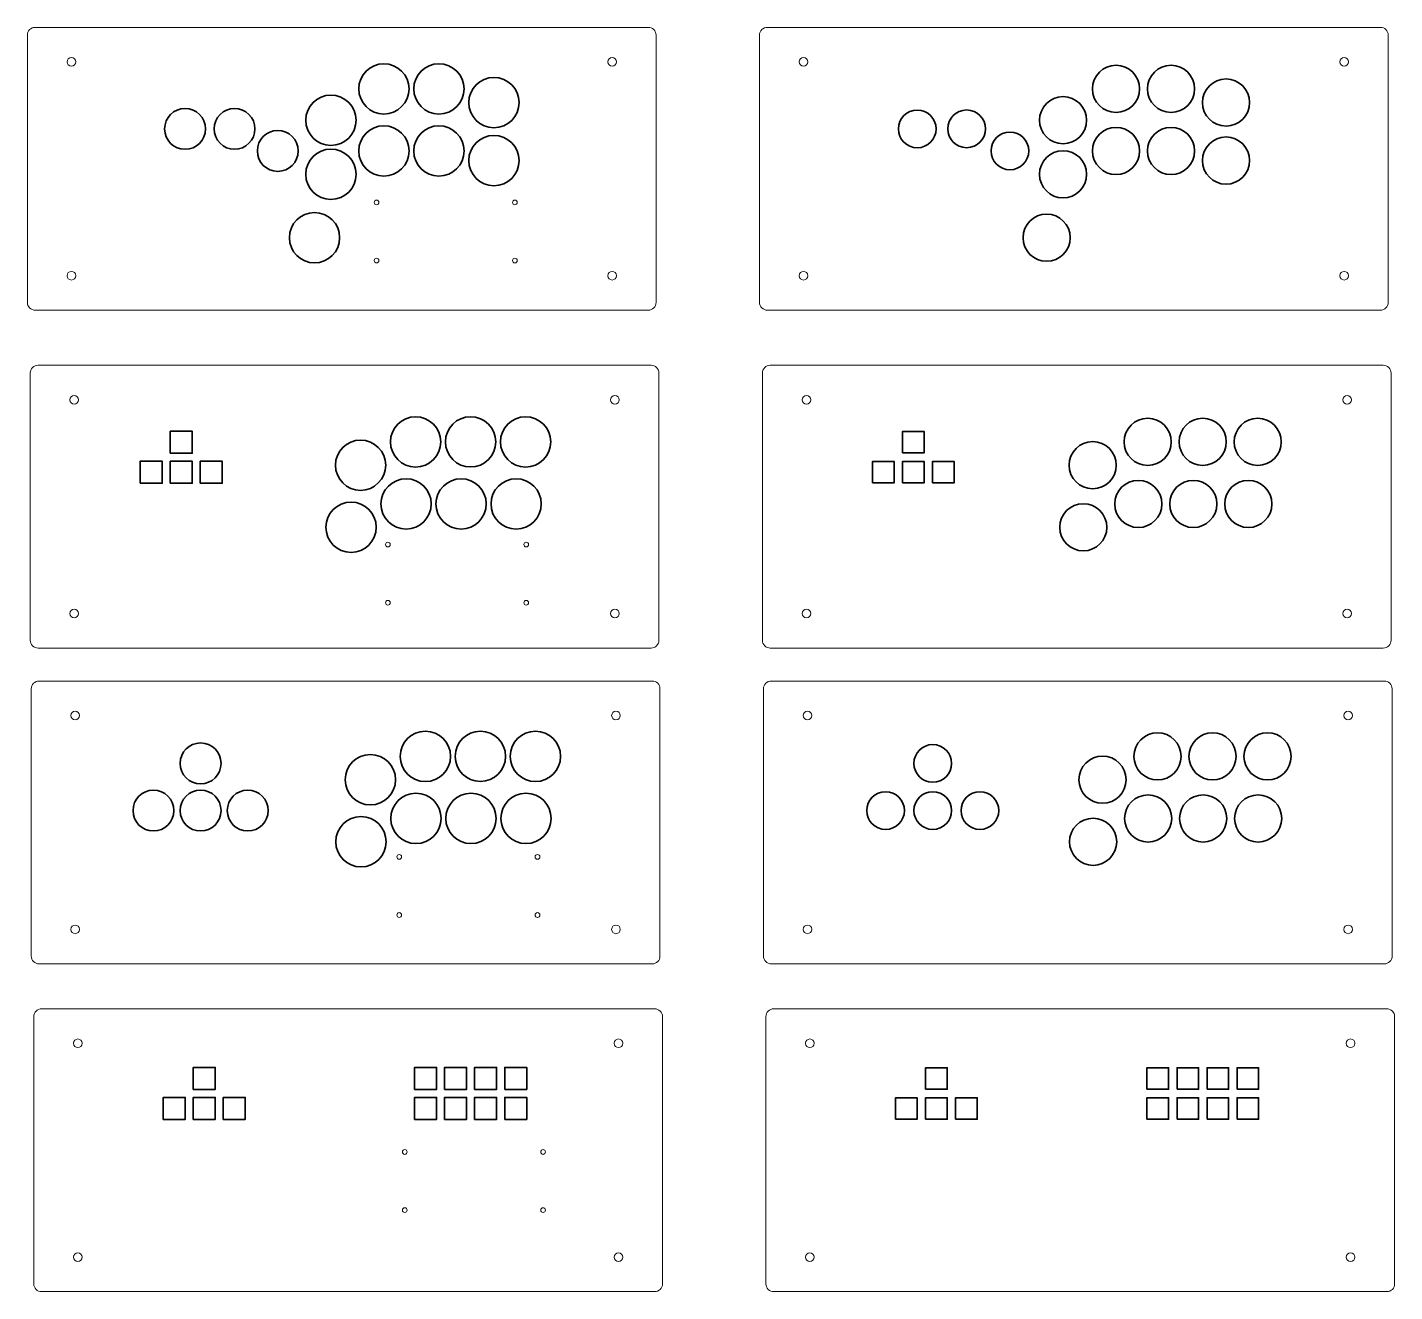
# Model space of a CAD drawing. Header units: centimetres. Extents: x 33 to 211, y -118 to 32.
# Drawn here: x 123.7 to 210.7, y -118.3 to -37.9 of the extents above; entities that cross this region are included whole.
import ezdxf

# ---------------------------------------------------------------- set-up
doc = ezdxf.new("R2010")
doc.units = ezdxf.units.CM
doc.header["$MEASUREMENT"] = 0
doc.layers.add('Layer 1', color=7, linetype='Continuous')

msp = doc.modelspace()

# ---------------------------------------------------------------- linework, layer by layer
at = {"layer": 'Layer 1', "color": 250, "lineweight": 35}
for points in [[(132.80575, -64.97815), (134.20575, -64.97815), (134.20575, -63.57815), (132.80575, -63.57815), (132.80575, -64.97815)], [(179.40018, -64.96315), (180.77018, -64.96315), (180.77018, -63.59315), (179.40018, -63.59315), (179.40018, -64.96315)], [(130.89572, -66.88818), (132.29572, -66.88818), (132.29572, -65.48818), (130.89572, -65.48818), (130.89572, -66.88818)], [(132.80575, -66.88818), (134.20575, -66.88818), (134.20575, -65.48818), (132.80575, -65.48818), (132.80575, -66.88818)], [(134.71575, -66.88818), (136.11575, -66.88818), (136.11575, -65.48818), (134.71575, -65.48818), (134.71575, -66.88818)], [(177.49015, -66.87318), (178.86015, -66.87318), (178.86015, -65.50318), (177.49015, -65.50318), (177.49015, -66.87318)], [(179.40018, -66.87318), (180.77018, -66.87318), (180.77018, -65.50318), (179.40018, -65.50318), (179.40018, -66.87318)], [(181.31018, -66.87318), (182.68018, -66.87318), (182.68018, -65.50318), (181.31018, -65.50318), (181.31018, -66.87318)], [(134.2732, -105.45797), (135.6732, -105.45797), (135.6732, -104.05797), (134.2732, -104.05797), (134.2732, -105.45797)], [(148.35586, -105.45797), (149.75586, -105.45797), (149.75586, -104.05797), (148.35586, -104.05797), (148.35586, -105.45797)], [(150.26589, -105.45797), (151.66589, -105.45797), (151.66589, -104.05797), (150.26589, -104.05797), (150.26589, -105.45797)], [(152.17589, -105.45797), (153.57589, -105.45797), (153.57589, -104.05797), (152.17589, -104.05797), (152.17589, -105.45797)], [(154.08589, -105.45797), (155.48589, -105.45797), (155.48589, -104.05797), (154.08589, -104.05797), (154.08589, -105.45797)], [(180.86763, -105.44297), (182.23763, -105.44297), (182.23763, -104.07297), (180.86763, -104.07297), (180.86763, -105.44297)], [(194.95029, -105.44297), (196.32029, -105.44297), (196.32029, -104.07297), (194.95029, -104.07297), (194.95029, -105.44297)], [(196.86032, -105.44297), (198.23032, -105.44297), (198.23032, -104.07297), (196.86032, -104.07297), (196.86032, -105.44297)], [(198.77032, -105.44297), (200.14032, -105.44297), (200.14032, -104.07297), (198.77032, -104.07297), (198.77032, -105.44297)], [(200.68032, -105.44297), (202.05032, -105.44297), (202.05032, -104.07297), (200.68032, -104.07297), (200.68032, -105.44297)], [(132.36317, -107.368), (133.76317, -107.368), (133.76317, -105.968), (132.36317, -105.968), (132.36317, -107.368)], [(134.2732, -107.368), (135.6732, -107.368), (135.6732, -105.968), (134.2732, -105.968), (134.2732, -107.368)], [(136.1832, -107.368), (137.5832, -107.368), (137.5832, -105.968), (136.1832, -105.968), (136.1832, -107.368)], [(148.35586, -107.368), (149.75586, -107.368), (149.75586, -105.968), (148.35586, -105.968), (148.35586, -107.368)], [(150.26589, -107.368), (151.66589, -107.368), (151.66589, -105.968), (150.26589, -105.968), (150.26589, -107.368)], [(152.17589, -107.368), (153.57589, -107.368), (153.57589, -105.968), (152.17589, -105.968), (152.17589, -107.368)], [(154.08589, -107.368), (155.48589, -107.368), (155.48589, -105.968), (154.08589, -105.968), (154.08589, -107.368)], [(178.9576, -107.353), (180.3276, -107.353), (180.3276, -105.983), (178.9576, -105.983), (178.9576, -107.353)], [(180.86763, -107.353), (182.23763, -107.353), (182.23763, -105.983), (180.86763, -105.983), (180.86763, -107.353)], [(182.77763, -107.353), (184.14763, -107.353), (184.14763, -105.983), (182.77763, -105.983), (182.77763, -107.353)], [(194.95029, -107.353), (196.32029, -107.353), (196.32029, -105.983), (194.95029, -105.983), (194.95029, -107.353)], [(196.86032, -107.353), (198.23032, -107.353), (198.23032, -105.983), (196.86032, -105.983), (196.86032, -107.353)], [(198.77032, -107.353), (200.14032, -107.353), (200.14032, -105.983), (198.77032, -105.983), (198.77032, -107.353)], [(200.68032, -107.353), (202.05032, -107.353), (202.05032, -105.983), (200.68032, -105.983), (200.68032, -107.353)]]:
    msp.add_lwpolyline(points, close=True, dxfattribs=at)
for centre, major_axis, ratio in [((146.40061, -41.79757), (0, 1.6), 1), ((149.90061, -41.79757), (0, 1.6), 1), ((192.98004, -41.79757), (0, 1.5), 1), ((196.48004, -41.79757), (0, 1.5), 1), ((153.40061, -42.66851), (0, 1.6), 1), ((199.98004, -42.66851), (0, 1.5), 1), ((143.03161, -43.79299), (0, 1.6), 1), ((189.61104, -43.79299), (0, 1.5), 1), ((133.7528, -44.34385), (0, 1.30001), 0.99999231), ((136.89779, -44.34136), (0, 1.30001), 0.99999231), ((180.33223, -44.34385), (0, 1.20001), 0.99999167), ((183.47722, -44.34136), (0, 1.20001), 0.99999167), ((146.40018, -45.74757), (0, 1.6), 1), ((149.90018, -45.74757), (0, 1.6), 1), ((192.97961, -45.74757), (0, 1.5), 1), ((196.47961, -45.74757), (0, 1.5), 1), ((139.65029, -45.7451), (0, 1.30001), 0.99999231), ((153.40018, -46.35946), (0, 1.6), 1), ((186.22972, -45.7451), (0, 1.20001), 0.99999167), ((199.97961, -46.35946), (0, 1.5), 1), ((143.03161, -47.23257), (0, 1.6), 1), ((189.61104, -47.23257), (0, 1.5), 1), ((141.98739, -51.26747), (0, 1.6), 1), ((188.56682, -51.26747), (0, 1.5), 1), ((148.41646, -64.25614), (0, 1.6), 1), ((151.91646, -64.25489), (0, 1.6), 1), ((155.41646, -64.25614), (0, 1.6), 1), ((194.99589, -64.25614), (0, 1.5), 1), ((198.49589, -64.25489), (0, 1.5), 1), ((201.99589, -64.25614), (0, 1.5), 1), ((144.91646, -65.74114), (0, 1.6), 1), ((191.49589, -65.74114), (0, 1.5), 1), ((147.81646, -68.20489), (0, 1.6), 1), ((151.31647, -68.20489), (0, 1.6), 1), ((154.81646, -68.20489), (0, 1.6), 1), ((194.39589, -68.20489), (0, 1.5), 1), ((197.8959, -68.20489), (0, 1.5), 1), ((201.39589, -68.20489), (0, 1.5), 1), ((144.31646, -69.68989), (0, 1.6), 1), ((190.89589, -69.68989), (0, 1.5), 1), ((134.74084, -84.71483), (0, 1.30001), 0.99999231), ((149.04147, -84.26669), (0, 1.6), 1), ((152.54147, -84.26544), (0, 1.6), 1), ((156.04147, -84.26669), (0, 1.6), 1), ((195.6209, -84.26669), (0, 1.5), 1), ((199.1209, -84.26544), (0, 1.5), 1), ((202.6209, -84.26669), (0, 1.5), 1), ((145.54147, -85.75169), (0, 1.6), 1), ((181.32027, -84.71483), (0, 1.20001), 0.99999167), ((192.1209, -85.75169), (0, 1.5), 1), ((131.74084, -87.71483), (0, 1.30001), 0.99999231), ((134.74084, -87.71483), (0, 1.30001), 0.99999231), ((137.74084, -87.71483), (0, 1.30001), 0.99999231), ((148.44147, -88.21544), (0, 1.6), 1), ((151.94148, -88.21544), (0, 1.6), 1), ((155.44147, -88.21544), (0, 1.6), 1), ((178.32027, -87.71483), (0, 1.20001), 0.99999167), ((181.32027, -87.71483), (0, 1.20001), 0.99999167), ((184.32027, -87.71483), (0, 1.20001), 0.99999167), ((195.0209, -88.21544), (0, 1.5), 1), ((198.52091, -88.21544), (0, 1.5), 1), ((202.0209, -88.21544), (0, 1.5), 1), ((144.94147, -89.70044), (0, 1.6), 1), ((191.5209, -89.70044), (0, 1.5), 1)]:
    msp.add_ellipse(centre, major_axis=major_axis, ratio=ratio, dxfattribs=at)
at = {"layer": 'Layer 1', "lineweight": 9}
for points, knots in [([(123.71839, -38.38312), (123.71839, -38.38312), (123.71839, -55.38312), (123.71839, -55.38312), (123.71848, -55.51581), (123.77127, -55.64304), (123.86516, -55.73681), (123.95904, -55.83057), (124.0857, -55.88321), (124.21839, -55.88312), (124.21839, -55.88312), (163.21839, -55.88312), (163.21839, -55.88312), (163.35108, -55.88304), (163.47831, -55.83025), (163.57208, -55.73636), (163.66585, -55.64247), (163.71848, -55.51581), (163.71839, -55.38312), (163.71839, -55.38312), (163.71839, -38.38312), (163.71839, -38.38312), (163.71831, -38.25043), (163.66552, -38.12321), (163.57163, -38.02944), (163.47774, -37.93567), (163.35108, -37.88304), (163.21839, -37.88312), (163.21839, -37.88312), (124.21839, -37.88312), (124.21839, -37.88312), (124.0857, -37.88321), (123.95848, -37.936), (123.86471, -38.02988), (123.77094, -38.12377), (123.71831, -38.25043), (123.71839, -38.38312)], [0, 0, 0, 0, 0.08333333, 0.08333333, 0.08333333, 0.16666667, 0.16666667, 0.16666667, 0.25, 0.25, 0.25, 0.33333333, 0.33333333, 0.33333333, 0.41666667, 0.41666667, 0.41666667, 0.5, 0.5, 0.5, 0.58333333, 0.58333333, 0.58333333, 0.66666667, 0.66666667, 0.66666667, 0.75, 0.75, 0.75, 0.83333333, 0.83333333, 0.83333333, 0.91666667, 0.91666667, 0.91666667, 1, 1, 1, 1]), ([(170.29782, -38.38312), (170.29782, -38.38312), (170.29782, -55.38312), (170.29782, -55.38312), (170.29791, -55.51581), (170.3507, -55.64304), (170.44459, -55.73681), (170.53847, -55.83057), (170.66513, -55.88321), (170.79782, -55.88312), (170.79782, -55.88312), (209.79782, -55.88312), (209.79782, -55.88312), (209.93051, -55.88304), (210.05774, -55.83025), (210.15151, -55.73636), (210.24528, -55.64247), (210.29791, -55.51581), (210.29782, -55.38312), (210.29782, -55.38312), (210.29782, -38.38312), (210.29782, -38.38312), (210.29774, -38.25043), (210.24495, -38.12321), (210.15106, -38.02944), (210.05717, -37.93567), (209.93051, -37.88304), (209.79782, -37.88312), (209.79782, -37.88312), (170.79782, -37.88312), (170.79782, -37.88312), (170.66513, -37.88321), (170.53791, -37.936), (170.44414, -38.02988), (170.35037, -38.12377), (170.29774, -38.25043), (170.29782, -38.38312)], [0, 0, 0, 0, 0.08333333, 0.08333333, 0.08333333, 0.16666667, 0.16666667, 0.16666667, 0.25, 0.25, 0.25, 0.33333333, 0.33333333, 0.33333333, 0.41666667, 0.41666667, 0.41666667, 0.5, 0.5, 0.5, 0.58333333, 0.58333333, 0.58333333, 0.66666667, 0.66666667, 0.66666667, 0.75, 0.75, 0.75, 0.83333333, 0.83333333, 0.83333333, 0.91666667, 0.91666667, 0.91666667, 1, 1, 1, 1]), ([(126.79339, -40.08312), (126.79339, -39.93124), (126.67027, -39.80812), (126.51839, -39.80812), (126.36652, -39.80812), (126.24339, -39.93124), (126.24339, -40.08312), (126.24339, -40.235), (126.36651, -40.35812), (126.51839, -40.35812), (126.67027, -40.35812), (126.79339, -40.235), (126.79339, -40.08312)], [0, 0, 0, 0, 0.25, 0.25, 0.25, 0.5, 0.5, 0.5, 0.75, 0.75, 0.75, 1, 1, 1, 1]), ([(161.19339, -40.08312), (161.19339, -39.93124), (161.07027, -39.80812), (160.91839, -39.80812), (160.76652, -39.80812), (160.64339, -39.93124), (160.64339, -40.08312), (160.64339, -40.235), (160.76651, -40.35812), (160.91839, -40.35812), (161.07027, -40.35812), (161.19339, -40.235), (161.19339, -40.08312)], [0, 0, 0, 0, 0.25, 0.25, 0.25, 0.5, 0.5, 0.5, 0.75, 0.75, 0.75, 1, 1, 1, 1]), ([(173.37282, -40.08312), (173.37282, -39.93124), (173.2497, -39.80812), (173.09782, -39.80812), (172.94595, -39.80812), (172.82282, -39.93124), (172.82282, -40.08312), (172.82282, -40.235), (172.94594, -40.35812), (173.09782, -40.35812), (173.2497, -40.35812), (173.37282, -40.235), (173.37282, -40.08312)], [0, 0, 0, 0, 0.25, 0.25, 0.25, 0.5, 0.5, 0.5, 0.75, 0.75, 0.75, 1, 1, 1, 1]), ([(207.77282, -40.08312), (207.77282, -39.93124), (207.6497, -39.80812), (207.49782, -39.80812), (207.34595, -39.80812), (207.22282, -39.93124), (207.22282, -40.08312), (207.22282, -40.235), (207.34594, -40.35812), (207.49782, -40.35812), (207.6497, -40.35812), (207.77282, -40.235), (207.77282, -40.08312)], [0, 0, 0, 0, 0.25, 0.25, 0.25, 0.5, 0.5, 0.5, 0.75, 0.75, 0.75, 1, 1, 1, 1]), ([(126.79339, -53.68312), (126.79339, -53.53124), (126.67027, -53.40812), (126.51839, -53.40812), (126.36652, -53.40812), (126.24339, -53.53124), (126.24339, -53.68312), (126.24339, -53.835), (126.36651, -53.95812), (126.51839, -53.95812), (126.67027, -53.95812), (126.79339, -53.835), (126.79339, -53.68312)], [0, 0, 0, 0, 0.25, 0.25, 0.25, 0.5, 0.5, 0.5, 0.75, 0.75, 0.75, 1, 1, 1, 1]), ([(161.19339, -53.68312), (161.19339, -53.53124), (161.07027, -53.40812), (160.91839, -53.40812), (160.76652, -53.40812), (160.64339, -53.53124), (160.64339, -53.68312), (160.64339, -53.835), (160.76651, -53.95812), (160.91839, -53.95812), (161.07027, -53.95812), (161.19339, -53.835), (161.19339, -53.68312)], [0, 0, 0, 0, 0.25, 0.25, 0.25, 0.5, 0.5, 0.5, 0.75, 0.75, 0.75, 1, 1, 1, 1]), ([(173.37282, -53.68312), (173.37282, -53.53124), (173.2497, -53.40812), (173.09782, -53.40812), (172.94595, -53.40812), (172.82282, -53.53124), (172.82282, -53.68312), (172.82282, -53.835), (172.94594, -53.95812), (173.09782, -53.95812), (173.2497, -53.95812), (173.37282, -53.835), (173.37282, -53.68312)], [0, 0, 0, 0, 0.25, 0.25, 0.25, 0.5, 0.5, 0.5, 0.75, 0.75, 0.75, 1, 1, 1, 1]), ([(207.77282, -53.68312), (207.77282, -53.53124), (207.6497, -53.40812), (207.49782, -53.40812), (207.34595, -53.40812), (207.22282, -53.53124), (207.22282, -53.68312), (207.22282, -53.835), (207.34594, -53.95812), (207.49782, -53.95812), (207.6497, -53.95812), (207.77282, -53.835), (207.77282, -53.68312)], [0, 0, 0, 0, 0.25, 0.25, 0.25, 0.5, 0.5, 0.5, 0.75, 0.75, 0.75, 1, 1, 1, 1]), ([(123.9018, -59.87832), (123.9018, -59.87832), (123.9018, -76.87832), (123.9018, -76.87832), (123.90189, -77.01101), (123.95468, -77.13824), (124.04857, -77.23201), (124.14245, -77.32577), (124.26911, -77.37841), (124.4018, -77.37832), (124.4018, -77.37832), (163.4018, -77.37832), (163.4018, -77.37832), (163.53449, -77.37824), (163.66172, -77.32545), (163.75549, -77.23156), (163.84926, -77.13767), (163.90189, -77.01101), (163.9018, -76.87832), (163.9018, -76.87832), (163.9018, -59.87832), (163.9018, -59.87832), (163.90172, -59.74563), (163.84893, -59.61841), (163.75504, -59.52464), (163.66115, -59.43087), (163.53449, -59.37824), (163.4018, -59.37832), (163.4018, -59.37832), (124.4018, -59.37832), (124.4018, -59.37832), (124.26911, -59.37841), (124.14189, -59.4312), (124.04812, -59.52508), (123.95435, -59.61897), (123.90172, -59.74563), (123.9018, -59.87832)], [0, 0, 0, 0, 0.08333333, 0.08333333, 0.08333333, 0.16666667, 0.16666667, 0.16666667, 0.25, 0.25, 0.25, 0.33333333, 0.33333333, 0.33333333, 0.41666667, 0.41666667, 0.41666667, 0.5, 0.5, 0.5, 0.58333333, 0.58333333, 0.58333333, 0.66666667, 0.66666667, 0.66666667, 0.75, 0.75, 0.75, 0.83333333, 0.83333333, 0.83333333, 0.91666667, 0.91666667, 0.91666667, 1, 1, 1, 1]), ([(170.48123, -59.87832), (170.48123, -59.87832), (170.48123, -76.87832), (170.48123, -76.87832), (170.48132, -77.01101), (170.53411, -77.13824), (170.628, -77.23201), (170.72188, -77.32577), (170.84854, -77.37841), (170.98123, -77.37832), (170.98123, -77.37832), (209.98123, -77.37832), (209.98123, -77.37832), (210.11392, -77.37824), (210.24115, -77.32545), (210.33492, -77.23156), (210.42869, -77.13767), (210.48132, -77.01101), (210.48123, -76.87832), (210.48123, -76.87832), (210.48123, -59.87832), (210.48123, -59.87832), (210.48115, -59.74563), (210.42836, -59.61841), (210.33447, -59.52464), (210.24058, -59.43087), (210.11392, -59.37824), (209.98123, -59.37832), (209.98123, -59.37832), (170.98123, -59.37832), (170.98123, -59.37832), (170.84854, -59.37841), (170.72132, -59.4312), (170.62755, -59.52508), (170.53378, -59.61897), (170.48115, -59.74563), (170.48123, -59.87832)], [0, 0, 0, 0, 0.08333333, 0.08333333, 0.08333333, 0.16666667, 0.16666667, 0.16666667, 0.25, 0.25, 0.25, 0.33333333, 0.33333333, 0.33333333, 0.41666667, 0.41666667, 0.41666667, 0.5, 0.5, 0.5, 0.58333333, 0.58333333, 0.58333333, 0.66666667, 0.66666667, 0.66666667, 0.75, 0.75, 0.75, 0.83333333, 0.83333333, 0.83333333, 0.91666667, 0.91666667, 0.91666667, 1, 1, 1, 1]), ([(126.9768, -61.57832), (126.9768, -61.42644), (126.85368, -61.30332), (126.7018, -61.30332), (126.54993, -61.30332), (126.4268, -61.42644), (126.4268, -61.57832), (126.4268, -61.7302), (126.54992, -61.85332), (126.7018, -61.85332), (126.85368, -61.85332), (126.9768, -61.7302), (126.9768, -61.57832)], [0, 0, 0, 0, 0.25, 0.25, 0.25, 0.5, 0.5, 0.5, 0.75, 0.75, 0.75, 1, 1, 1, 1]), ([(161.3768, -61.57832), (161.3768, -61.42644), (161.25368, -61.30332), (161.1018, -61.30332), (160.94993, -61.30332), (160.8268, -61.42644), (160.8268, -61.57832), (160.8268, -61.7302), (160.94992, -61.85332), (161.1018, -61.85332), (161.25368, -61.85332), (161.3768, -61.7302), (161.3768, -61.57832)], [0, 0, 0, 0, 0.25, 0.25, 0.25, 0.5, 0.5, 0.5, 0.75, 0.75, 0.75, 1, 1, 1, 1]), ([(173.55623, -61.57832), (173.55623, -61.42644), (173.43311, -61.30332), (173.28123, -61.30332), (173.12936, -61.30332), (173.00623, -61.42644), (173.00623, -61.57832), (173.00623, -61.7302), (173.12935, -61.85332), (173.28123, -61.85332), (173.43311, -61.85332), (173.55623, -61.7302), (173.55623, -61.57832)], [0, 0, 0, 0, 0.25, 0.25, 0.25, 0.5, 0.5, 0.5, 0.75, 0.75, 0.75, 1, 1, 1, 1]), ([(207.95623, -61.57832), (207.95623, -61.42644), (207.83311, -61.30332), (207.68123, -61.30332), (207.52936, -61.30332), (207.40623, -61.42644), (207.40623, -61.57832), (207.40623, -61.7302), (207.52935, -61.85332), (207.68123, -61.85332), (207.83311, -61.85332), (207.95623, -61.7302), (207.95623, -61.57832)], [0, 0, 0, 0, 0.25, 0.25, 0.25, 0.5, 0.5, 0.5, 0.75, 0.75, 0.75, 1, 1, 1, 1]), ([(126.9768, -75.17832), (126.9768, -75.02644), (126.85368, -74.90332), (126.7018, -74.90332), (126.54993, -74.90332), (126.4268, -75.02644), (126.4268, -75.17832), (126.4268, -75.3302), (126.54992, -75.45332), (126.7018, -75.45332), (126.85368, -75.45332), (126.9768, -75.3302), (126.9768, -75.17832)], [0, 0, 0, 0, 0.25, 0.25, 0.25, 0.5, 0.5, 0.5, 0.75, 0.75, 0.75, 1, 1, 1, 1]), ([(161.3768, -75.17832), (161.3768, -75.02644), (161.25368, -74.90332), (161.1018, -74.90332), (160.94993, -74.90332), (160.8268, -75.02644), (160.8268, -75.17832), (160.8268, -75.3302), (160.94992, -75.45332), (161.1018, -75.45332), (161.25368, -75.45332), (161.3768, -75.3302), (161.3768, -75.17832)], [0, 0, 0, 0, 0.25, 0.25, 0.25, 0.5, 0.5, 0.5, 0.75, 0.75, 0.75, 1, 1, 1, 1]), ([(173.55623, -75.17832), (173.55623, -75.02644), (173.43311, -74.90332), (173.28123, -74.90332), (173.12936, -74.90332), (173.00623, -75.02644), (173.00623, -75.17832), (173.00623, -75.3302), (173.12935, -75.45332), (173.28123, -75.45332), (173.43311, -75.45332), (173.55623, -75.3302), (173.55623, -75.17832)], [0, 0, 0, 0, 0.25, 0.25, 0.25, 0.5, 0.5, 0.5, 0.75, 0.75, 0.75, 1, 1, 1, 1]), ([(207.95623, -75.17832), (207.95623, -75.02644), (207.83311, -74.90332), (207.68123, -74.90332), (207.52936, -74.90332), (207.40623, -75.02644), (207.40623, -75.17832), (207.40623, -75.3302), (207.52935, -75.45332), (207.68123, -75.45332), (207.83311, -75.45332), (207.95623, -75.3302), (207.95623, -75.17832)], [0, 0, 0, 0, 0.25, 0.25, 0.25, 0.5, 0.5, 0.5, 0.75, 0.75, 0.75, 1, 1, 1, 1]), ([(123.96752, -79.97209), (123.96752, -79.97209), (123.96752, -96.97209), (123.96752, -96.97209), (123.96761, -97.10478), (124.0204, -97.23201), (124.11429, -97.32578), (124.20817, -97.41954), (124.33483, -97.47218), (124.46752, -97.47209), (124.46752, -97.47209), (163.46752, -97.47209), (163.46752, -97.47209), (163.60021, -97.47201), (163.72744, -97.41922), (163.82121, -97.32533), (163.91498, -97.23144), (163.96761, -97.10478), (163.96752, -96.97209), (163.96752, -96.97209), (163.96752, -79.97209), (163.96752, -79.97209), (163.96744, -79.8394), (163.91465, -79.71218), (163.82076, -79.61841), (163.72687, -79.52464), (163.60021, -79.47201), (163.46752, -79.47209), (163.46752, -79.47209), (124.46752, -79.47209), (124.46752, -79.47209), (124.33483, -79.47218), (124.20761, -79.52497), (124.11384, -79.61885), (124.02007, -79.71274), (123.96744, -79.8394), (123.96752, -79.97209)], [0, 0, 0, 0, 0.08333333, 0.08333333, 0.08333333, 0.16666667, 0.16666667, 0.16666667, 0.25, 0.25, 0.25, 0.33333333, 0.33333333, 0.33333333, 0.41666667, 0.41666667, 0.41666667, 0.5, 0.5, 0.5, 0.58333333, 0.58333333, 0.58333333, 0.66666667, 0.66666667, 0.66666667, 0.75, 0.75, 0.75, 0.83333333, 0.83333333, 0.83333333, 0.91666667, 0.91666667, 0.91666667, 1, 1, 1, 1]), ([(170.54695, -79.97209), (170.54695, -79.97209), (170.54695, -96.97209), (170.54695, -96.97209), (170.54704, -97.10478), (170.59983, -97.23201), (170.69372, -97.32578), (170.7876, -97.41954), (170.91426, -97.47218), (171.04695, -97.47209), (171.04695, -97.47209), (210.04695, -97.47209), (210.04695, -97.47209), (210.17964, -97.47201), (210.30687, -97.41922), (210.40064, -97.32533), (210.49441, -97.23144), (210.54704, -97.10478), (210.54695, -96.97209), (210.54695, -96.97209), (210.54695, -79.97209), (210.54695, -79.97209), (210.54687, -79.8394), (210.49408, -79.71218), (210.40019, -79.61841), (210.3063, -79.52464), (210.17964, -79.47201), (210.04695, -79.47209), (210.04695, -79.47209), (171.04695, -79.47209), (171.04695, -79.47209), (170.91426, -79.47218), (170.78704, -79.52497), (170.69327, -79.61885), (170.5995, -79.71274), (170.54687, -79.8394), (170.54695, -79.97209)], [0, 0, 0, 0, 0.08333333, 0.08333333, 0.08333333, 0.16666667, 0.16666667, 0.16666667, 0.25, 0.25, 0.25, 0.33333333, 0.33333333, 0.33333333, 0.41666667, 0.41666667, 0.41666667, 0.5, 0.5, 0.5, 0.58333333, 0.58333333, 0.58333333, 0.66666667, 0.66666667, 0.66666667, 0.75, 0.75, 0.75, 0.83333333, 0.83333333, 0.83333333, 0.91666667, 0.91666667, 0.91666667, 1, 1, 1, 1]), ([(127.04252, -81.67209), (127.04252, -81.52021), (126.9194, -81.39709), (126.76752, -81.39709), (126.61565, -81.39709), (126.49252, -81.52021), (126.49252, -81.67209), (126.49252, -81.82397), (126.61564, -81.94709), (126.76752, -81.94709), (126.9194, -81.94709), (127.04252, -81.82397), (127.04252, -81.67209)], [0, 0, 0, 0, 0.25, 0.25, 0.25, 0.5, 0.5, 0.5, 0.75, 0.75, 0.75, 1, 1, 1, 1]), ([(161.44252, -81.67209), (161.44252, -81.52021), (161.3194, -81.39709), (161.16752, -81.39709), (161.01565, -81.39709), (160.89252, -81.52021), (160.89252, -81.67209), (160.89252, -81.82397), (161.01564, -81.94709), (161.16752, -81.94709), (161.3194, -81.94709), (161.44252, -81.82397), (161.44252, -81.67209)], [0, 0, 0, 0, 0.25, 0.25, 0.25, 0.5, 0.5, 0.5, 0.75, 0.75, 0.75, 1, 1, 1, 1]), ([(173.62195, -81.67209), (173.62195, -81.52021), (173.49883, -81.39709), (173.34695, -81.39709), (173.19508, -81.39709), (173.07195, -81.52021), (173.07195, -81.67209), (173.07195, -81.82397), (173.19507, -81.94709), (173.34695, -81.94709), (173.49883, -81.94709), (173.62195, -81.82397), (173.62195, -81.67209)], [0, 0, 0, 0, 0.25, 0.25, 0.25, 0.5, 0.5, 0.5, 0.75, 0.75, 0.75, 1, 1, 1, 1]), ([(208.02195, -81.67209), (208.02195, -81.52021), (207.89883, -81.39709), (207.74695, -81.39709), (207.59508, -81.39709), (207.47195, -81.52021), (207.47195, -81.67209), (207.47195, -81.82397), (207.59507, -81.94709), (207.74695, -81.94709), (207.89883, -81.94709), (208.02195, -81.82397), (208.02195, -81.67209)], [0, 0, 0, 0, 0.25, 0.25, 0.25, 0.5, 0.5, 0.5, 0.75, 0.75, 0.75, 1, 1, 1, 1]), ([(127.04252, -95.27209), (127.04252, -95.12021), (126.9194, -94.99709), (126.76752, -94.99709), (126.61565, -94.99709), (126.49252, -95.12021), (126.49252, -95.27209), (126.49252, -95.42397), (126.61564, -95.54709), (126.76752, -95.54709), (126.9194, -95.54709), (127.04252, -95.42397), (127.04252, -95.27209)], [0, 0, 0, 0, 0.25, 0.25, 0.25, 0.5, 0.5, 0.5, 0.75, 0.75, 0.75, 1, 1, 1, 1]), ([(161.44252, -95.27209), (161.44252, -95.12021), (161.3194, -94.99709), (161.16752, -94.99709), (161.01565, -94.99709), (160.89252, -95.12021), (160.89252, -95.27209), (160.89252, -95.42397), (161.01564, -95.54709), (161.16752, -95.54709), (161.3194, -95.54709), (161.44252, -95.42397), (161.44252, -95.27209)], [0, 0, 0, 0, 0.25, 0.25, 0.25, 0.5, 0.5, 0.5, 0.75, 0.75, 0.75, 1, 1, 1, 1]), ([(173.62195, -95.27209), (173.62195, -95.12021), (173.49883, -94.99709), (173.34695, -94.99709), (173.19508, -94.99709), (173.07195, -95.12021), (173.07195, -95.27209), (173.07195, -95.42397), (173.19507, -95.54709), (173.34695, -95.54709), (173.49883, -95.54709), (173.62195, -95.42397), (173.62195, -95.27209)], [0, 0, 0, 0, 0.25, 0.25, 0.25, 0.5, 0.5, 0.5, 0.75, 0.75, 0.75, 1, 1, 1, 1]), ([(208.02195, -95.27209), (208.02195, -95.12021), (207.89883, -94.99709), (207.74695, -94.99709), (207.59508, -94.99709), (207.47195, -95.12021), (207.47195, -95.27209), (207.47195, -95.42397), (207.59507, -95.54709), (207.74695, -95.54709), (207.89883, -95.54709), (208.02195, -95.42397), (208.02195, -95.27209)], [0, 0, 0, 0, 0.25, 0.25, 0.25, 0.5, 0.5, 0.5, 0.75, 0.75, 0.75, 1, 1, 1, 1]), ([(124.1266, -100.8236), (124.1266, -100.8236), (124.1266, -117.8236), (124.1266, -117.8236), (124.12669, -117.95629), (124.17948, -118.08352), (124.27337, -118.17729), (124.36725, -118.27105), (124.49391, -118.32369), (124.6266, -118.3236), (124.6266, -118.3236), (163.6266, -118.3236), (163.6266, -118.3236), (163.75929, -118.32352), (163.88652, -118.27073), (163.98029, -118.17684), (164.07406, -118.08295), (164.12669, -117.95629), (164.1266, -117.8236), (164.1266, -117.8236), (164.1266, -100.8236), (164.1266, -100.8236), (164.12652, -100.69091), (164.07373, -100.56369), (163.97984, -100.46992), (163.88595, -100.37615), (163.75929, -100.32352), (163.6266, -100.3236), (163.6266, -100.3236), (124.6266, -100.3236), (124.6266, -100.3236), (124.49391, -100.32369), (124.36669, -100.37648), (124.27292, -100.47036), (124.17915, -100.56425), (124.12652, -100.69091), (124.1266, -100.8236)], [0, 0, 0, 0, 0.08333333, 0.08333333, 0.08333333, 0.16666667, 0.16666667, 0.16666667, 0.25, 0.25, 0.25, 0.33333333, 0.33333333, 0.33333333, 0.41666667, 0.41666667, 0.41666667, 0.5, 0.5, 0.5, 0.58333333, 0.58333333, 0.58333333, 0.66666667, 0.66666667, 0.66666667, 0.75, 0.75, 0.75, 0.83333333, 0.83333333, 0.83333333, 0.91666667, 0.91666667, 0.91666667, 1, 1, 1, 1]), ([(170.70603, -100.8236), (170.70603, -100.8236), (170.70603, -117.8236), (170.70603, -117.8236), (170.70612, -117.95629), (170.75891, -118.08352), (170.8528, -118.17729), (170.94668, -118.27105), (171.07334, -118.32369), (171.20603, -118.3236), (171.20603, -118.3236), (210.20603, -118.3236), (210.20603, -118.3236), (210.33872, -118.32352), (210.46595, -118.27073), (210.55972, -118.17684), (210.65349, -118.08295), (210.70612, -117.95629), (210.70603, -117.8236), (210.70603, -117.8236), (210.70603, -100.8236), (210.70603, -100.8236), (210.70595, -100.69091), (210.65316, -100.56369), (210.55927, -100.46992), (210.46538, -100.37615), (210.33872, -100.32352), (210.20603, -100.3236), (210.20603, -100.3236), (171.20603, -100.3236), (171.20603, -100.3236), (171.07334, -100.32369), (170.94612, -100.37648), (170.85235, -100.47036), (170.75858, -100.56425), (170.70595, -100.69091), (170.70603, -100.8236)], [0, 0, 0, 0, 0.08333333, 0.08333333, 0.08333333, 0.16666667, 0.16666667, 0.16666667, 0.25, 0.25, 0.25, 0.33333333, 0.33333333, 0.33333333, 0.41666667, 0.41666667, 0.41666667, 0.5, 0.5, 0.5, 0.58333333, 0.58333333, 0.58333333, 0.66666667, 0.66666667, 0.66666667, 0.75, 0.75, 0.75, 0.83333333, 0.83333333, 0.83333333, 0.91666667, 0.91666667, 0.91666667, 1, 1, 1, 1]), ([(127.2016, -102.5236), (127.2016, -102.37172), (127.07848, -102.2486), (126.9266, -102.2486), (126.77473, -102.2486), (126.6516, -102.37172), (126.6516, -102.5236), (126.6516, -102.67548), (126.77472, -102.7986), (126.9266, -102.7986), (127.07848, -102.7986), (127.2016, -102.67548), (127.2016, -102.5236)], [0, 0, 0, 0, 0.25, 0.25, 0.25, 0.5, 0.5, 0.5, 0.75, 0.75, 0.75, 1, 1, 1, 1]), ([(161.6016, -102.5236), (161.6016, -102.37172), (161.47848, -102.2486), (161.3266, -102.2486), (161.17473, -102.2486), (161.0516, -102.37172), (161.0516, -102.5236), (161.0516, -102.67548), (161.17472, -102.7986), (161.3266, -102.7986), (161.47848, -102.7986), (161.6016, -102.67548), (161.6016, -102.5236)], [0, 0, 0, 0, 0.25, 0.25, 0.25, 0.5, 0.5, 0.5, 0.75, 0.75, 0.75, 1, 1, 1, 1]), ([(173.78103, -102.5236), (173.78103, -102.37172), (173.65791, -102.2486), (173.50603, -102.2486), (173.35416, -102.2486), (173.23103, -102.37172), (173.23103, -102.5236), (173.23103, -102.67548), (173.35415, -102.7986), (173.50603, -102.7986), (173.65791, -102.7986), (173.78103, -102.67548), (173.78103, -102.5236)], [0, 0, 0, 0, 0.25, 0.25, 0.25, 0.5, 0.5, 0.5, 0.75, 0.75, 0.75, 1, 1, 1, 1]), ([(208.18103, -102.5236), (208.18103, -102.37172), (208.05791, -102.2486), (207.90603, -102.2486), (207.75416, -102.2486), (207.63103, -102.37172), (207.63103, -102.5236), (207.63103, -102.67548), (207.75415, -102.7986), (207.90603, -102.7986), (208.05791, -102.7986), (208.18103, -102.67548), (208.18103, -102.5236)], [0, 0, 0, 0, 0.25, 0.25, 0.25, 0.5, 0.5, 0.5, 0.75, 0.75, 0.75, 1, 1, 1, 1]), ([(127.2016, -116.1236), (127.2016, -115.97172), (127.07848, -115.8486), (126.9266, -115.8486), (126.77473, -115.8486), (126.6516, -115.97172), (126.6516, -116.1236), (126.6516, -116.27548), (126.77472, -116.3986), (126.9266, -116.3986), (127.07848, -116.3986), (127.2016, -116.27548), (127.2016, -116.1236)], [0, 0, 0, 0, 0.25, 0.25, 0.25, 0.5, 0.5, 0.5, 0.75, 0.75, 0.75, 1, 1, 1, 1]), ([(161.6016, -116.1236), (161.6016, -115.97172), (161.47848, -115.8486), (161.3266, -115.8486), (161.17473, -115.8486), (161.0516, -115.97172), (161.0516, -116.1236), (161.0516, -116.27548), (161.17472, -116.3986), (161.3266, -116.3986), (161.47848, -116.3986), (161.6016, -116.27548), (161.6016, -116.1236)], [0, 0, 0, 0, 0.25, 0.25, 0.25, 0.5, 0.5, 0.5, 0.75, 0.75, 0.75, 1, 1, 1, 1]), ([(173.78103, -116.1236), (173.78103, -115.97172), (173.65791, -115.8486), (173.50603, -115.8486), (173.35416, -115.8486), (173.23103, -115.97172), (173.23103, -116.1236), (173.23103, -116.27548), (173.35415, -116.3986), (173.50603, -116.3986), (173.65791, -116.3986), (173.78103, -116.27548), (173.78103, -116.1236)], [0, 0, 0, 0, 0.25, 0.25, 0.25, 0.5, 0.5, 0.5, 0.75, 0.75, 0.75, 1, 1, 1, 1]), ([(208.18103, -116.1236), (208.18103, -115.97172), (208.05791, -115.8486), (207.90603, -115.8486), (207.75416, -115.8486), (207.63103, -115.97172), (207.63103, -116.1236), (207.63103, -116.27548), (207.75415, -116.3986), (207.90603, -116.3986), (208.05791, -116.3986), (208.18103, -116.27548), (208.18103, -116.1236)], [0, 0, 0, 0, 0.25, 0.25, 0.25, 0.5, 0.5, 0.5, 0.75, 0.75, 0.75, 1, 1, 1, 1])]:
    msp.add_open_spline(points, degree=3, knots=knots, dxfattribs=at)
at = {"layer": 'Layer 1', "color": 250, "lineweight": 18}
for points in [[(146.08682, -49.01879), (146.08682, -49.10163), (146.01966, -49.16879), (145.93682, -49.16879), (145.85398, -49.16879), (145.78682, -49.10163), (145.78682, -49.01879), (145.78682, -48.93595), (145.85398, -48.86879), (145.93682, -48.86879), (146.01966, -48.86879), (146.08682, -48.93595), (146.08682, -49.01879)], [(154.88682, -49.01879), (154.88682, -49.10163), (154.81966, -49.16879), (154.73682, -49.16879), (154.65398, -49.16879), (154.58682, -49.10163), (154.58682, -49.01879), (154.58682, -48.93595), (154.65398, -48.86879), (154.73682, -48.86879), (154.81966, -48.86879), (154.88682, -48.93595), (154.88682, -49.01879)], [(146.08682, -52.71879), (146.08682, -52.80163), (146.01966, -52.86879), (145.93682, -52.86879), (145.85398, -52.86879), (145.78682, -52.80163), (145.78682, -52.71879), (145.78682, -52.63595), (145.85398, -52.56879), (145.93682, -52.56879), (146.01966, -52.56879), (146.08682, -52.63595), (146.08682, -52.71879)], [(154.88682, -52.71879), (154.88682, -52.80163), (154.81966, -52.86879), (154.73682, -52.86879), (154.65398, -52.86879), (154.58682, -52.80163), (154.58682, -52.71879), (154.58682, -52.63595), (154.65398, -52.56879), (154.73682, -52.56879), (154.81966, -52.56879), (154.88682, -52.63595), (154.88682, -52.71879)], [(146.80565, -70.78901), (146.80565, -70.87185), (146.73849, -70.93901), (146.65565, -70.93901), (146.57281, -70.93901), (146.50565, -70.87185), (146.50565, -70.78901), (146.50565, -70.70617), (146.57281, -70.63901), (146.65565, -70.63901), (146.73849, -70.63901), (146.80565, -70.70617), (146.80565, -70.78901)], [(155.60565, -70.78901), (155.60565, -70.87185), (155.53849, -70.93901), (155.45565, -70.93901), (155.37281, -70.93901), (155.30565, -70.87185), (155.30565, -70.78901), (155.30565, -70.70617), (155.37281, -70.63901), (155.45565, -70.63901), (155.53849, -70.63901), (155.60565, -70.70617), (155.60565, -70.78901)], [(146.80565, -74.48901), (146.80565, -74.57185), (146.73849, -74.63901), (146.65565, -74.63901), (146.57281, -74.63901), (146.50565, -74.57185), (146.50565, -74.48901), (146.50565, -74.40617), (146.57281, -74.33901), (146.65565, -74.33901), (146.73849, -74.33901), (146.80565, -74.40617), (146.80565, -74.48901)], [(155.60565, -74.48901), (155.60565, -74.57185), (155.53849, -74.63901), (155.45565, -74.63901), (155.37281, -74.63901), (155.30565, -74.57185), (155.30565, -74.48901), (155.30565, -74.40617), (155.37281, -74.33901), (155.45565, -74.33901), (155.53849, -74.33901), (155.60565, -74.40617), (155.60565, -74.48901)], [(147.52448, -90.6597), (147.52448, -90.74254), (147.45732, -90.8097), (147.37448, -90.8097), (147.29164, -90.8097), (147.22448, -90.74254), (147.22448, -90.6597), (147.22448, -90.57686), (147.29164, -90.5097), (147.37448, -90.5097), (147.45732, -90.5097), (147.52448, -90.57686), (147.52448, -90.6597)], [(156.32448, -90.6597), (156.32448, -90.74254), (156.25732, -90.8097), (156.17448, -90.8097), (156.09164, -90.8097), (156.02448, -90.74254), (156.02448, -90.6597), (156.02448, -90.57686), (156.09164, -90.5097), (156.17448, -90.5097), (156.25732, -90.5097), (156.32448, -90.57686), (156.32448, -90.6597)], [(147.52448, -94.3597), (147.52448, -94.44254), (147.45732, -94.5097), (147.37448, -94.5097), (147.29164, -94.5097), (147.22448, -94.44254), (147.22448, -94.3597), (147.22448, -94.27686), (147.29164, -94.2097), (147.37448, -94.2097), (147.45732, -94.2097), (147.52448, -94.27686), (147.52448, -94.3597)], [(156.32448, -94.3597), (156.32448, -94.44254), (156.25732, -94.5097), (156.17448, -94.5097), (156.09164, -94.5097), (156.02448, -94.44254), (156.02448, -94.3597), (156.02448, -94.27686), (156.09164, -94.2097), (156.17448, -94.2097), (156.25732, -94.2097), (156.32448, -94.27686), (156.32448, -94.3597)], [(147.87877, -109.43711), (147.87877, -109.51995), (147.81161, -109.58711), (147.72877, -109.58711), (147.64593, -109.58711), (147.57877, -109.51995), (147.57877, -109.43711), (147.57877, -109.35427), (147.64593, -109.28711), (147.72877, -109.28711), (147.81161, -109.28711), (147.87877, -109.35427), (147.87877, -109.43711)], [(156.67877, -109.43711), (156.67877, -109.51995), (156.61161, -109.58711), (156.52877, -109.58711), (156.44593, -109.58711), (156.37877, -109.51995), (156.37877, -109.43711), (156.37877, -109.35427), (156.44593, -109.28711), (156.52877, -109.28711), (156.61161, -109.28711), (156.67877, -109.35427), (156.67877, -109.43711)], [(147.87877, -113.13711), (147.87877, -113.21995), (147.81161, -113.28711), (147.72877, -113.28711), (147.64593, -113.28711), (147.57877, -113.21995), (147.57877, -113.13711), (147.57877, -113.05427), (147.64593, -112.98711), (147.72877, -112.98711), (147.81161, -112.98711), (147.87877, -113.05427), (147.87877, -113.13711)], [(156.67877, -113.13711), (156.67877, -113.21995), (156.61161, -113.28711), (156.52877, -113.28711), (156.44593, -113.28711), (156.37877, -113.21995), (156.37877, -113.13711), (156.37877, -113.05427), (156.44593, -112.98711), (156.52877, -112.98711), (156.61161, -112.98711), (156.67877, -113.05427), (156.67877, -113.13711)]]:
    msp.add_open_spline(points, degree=3, knots=[0, 0, 0, 0, 0.25, 0.25, 0.25, 0.5, 0.5, 0.5, 0.75, 0.75, 0.75, 1, 1, 1, 1], dxfattribs=at)

doc.saveas('drawing.dxf')
